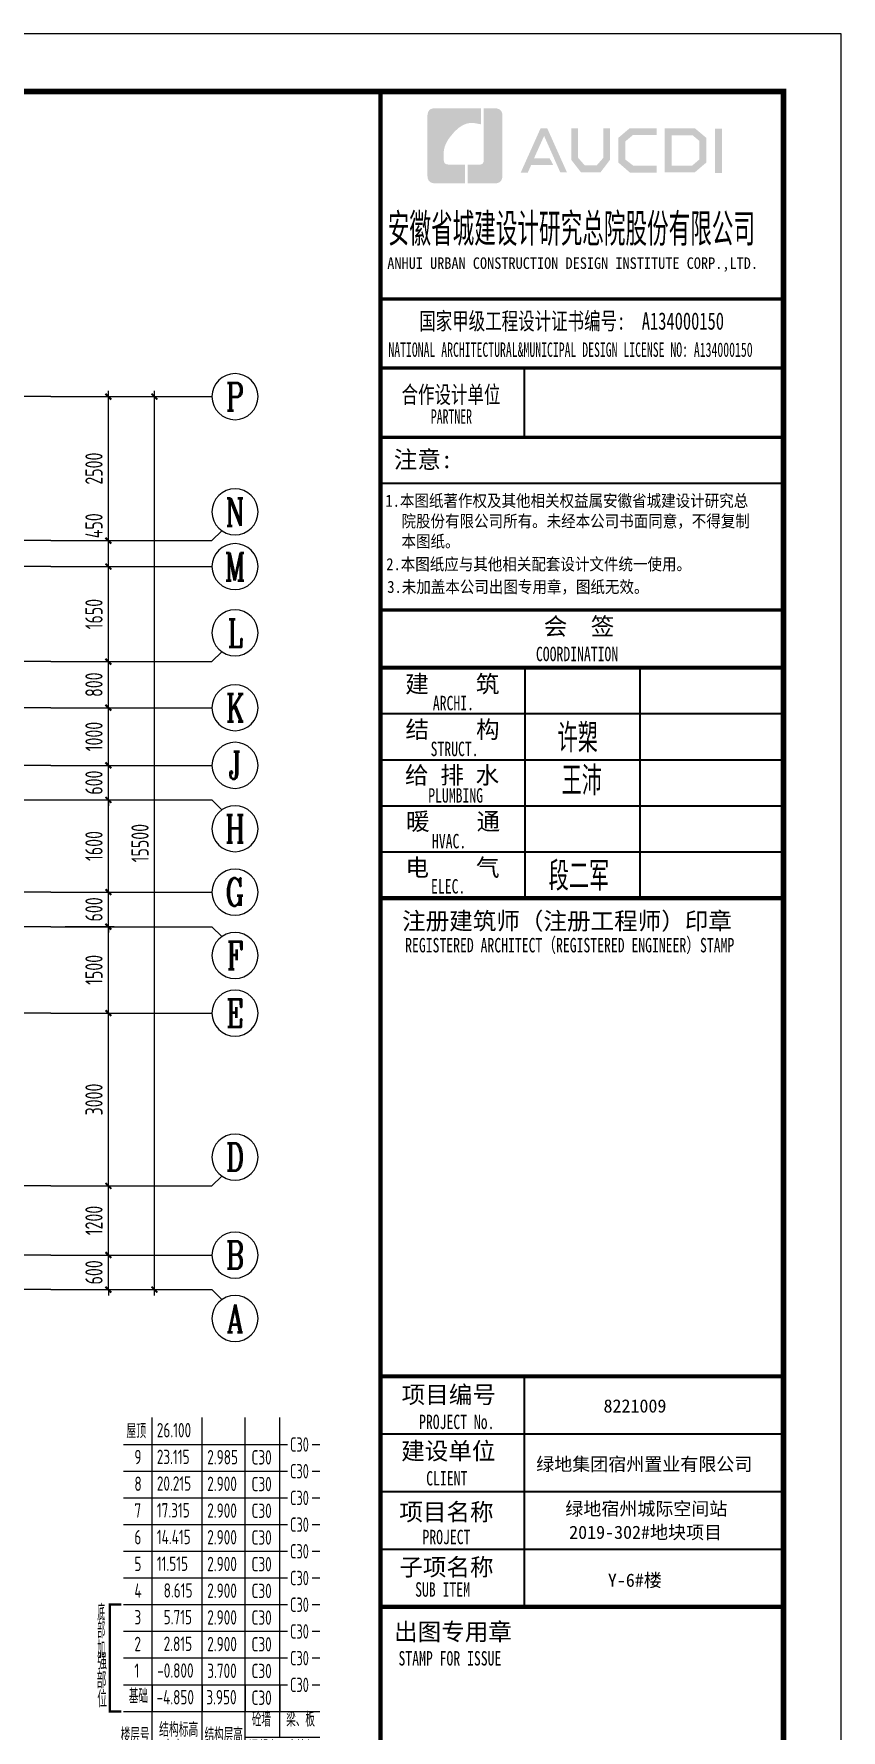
# Model space of a CAD drawing. Extents: x -1712635 to -854203, y -534641 to -21985.
# Drawn here: x -1305789 to -1291769, y -90432 to -60993 of the extents above; entities that cross this region are included whole.
import ezdxf
from ezdxf.enums import TextEntityAlignment as Align

# ---------------------------------------------------------------- set-up
doc = ezdxf.new("R2010")
doc.units = 0
doc.header["$LTSCALE"] = 1000
doc.linetypes.add('DOTE', pattern=[2.42, 2, -0.2, 0.02, -0.2])
doc.layers.get('0').update_dxf_attribs({"linetype": 'CONTINUOUS'})
doc.layers.get('Defpoints').update_dxf_attribs({"linetype": 'CONTINUOUS'})
for name, color, linetype in [('-TK', 7, 'CONTINUOUS'), ('A-AXIS', 1, 'CONTINUOUS'), ('A-DOTE', 10, 'DOTE'), ('AXIS_NUM', 7, 'CONTINUOUS'), ('S-0-TEXT', 7, 'CONTINUOUS'), ('S-B表格', 2, 'CONTINUOUS'), ('S-Y一般标注', 3, 'CONTINUOUS'), ('TEXT', 2, 'CONTINUOUS'), ('图签文字', 4, 'CONTINUOUS')]:
    doc.layers.add(name, color=color, linetype=linetype)
for name, color, linetype, lineweight in [('7549', 9, 'CONTINUOUS', 18), ('图框', 9, 'CONTINUOUS', 18), ('图签', 147, 'CONTINUOUS', 18)]:
    doc.layers.add(name, color=color, linetype=linetype, lineweight=lineweight)
doc.styles.add('HT', font='simhei.ttf')
doc.styles.add('TSSD_Axis', font='complex.shx', dxfattribs={"width": 0.7, "bigfont": 'hztxt.shx'})
doc.styles.add('TSSD_DIMENSION', font='Tssdeng.shx', dxfattribs={"width": 0.7, "bigfont": 'tssdchn.shx'})
doc.styles.add('TSSD_REIN', font='tssdeng.shx', dxfattribs={"width": 0.7, "height": 300, "bigfont": 'tssdchn.shx'})
doc.styles.add('宋体', font='', dxfattribs={"height": 50})
doc.styles.add('建筑图签-1', font='simhei.ttf', dxfattribs={"width": 0.7})
doc.styles.add('建筑图签-2', font='TXT.shx', dxfattribs={"width": 0.5, "bigfont": 'HZTXT.shx'})
doc.styles.get('宋体').set_extended_font_data('SimSun')
doc.dimstyles.new('TSSD_100_100', dxfattribs={"dimtxt": 300, "dimasz": 100, "dimexe": 100, "dimexo": 250, "dimgap": 100, "dimtad": 1, "dimdec": 0, "dimzin": 0, "dimdsep": 46, "dimtxsty": 'TSSD_DIMENSION', "dimblk": 'ARCHTICK', "dimcen": 0, "dimdle": 100, "dimclrt": 7, "dimadec": 0, "dimazin": 0, "dimtfac": 1, "dimtdec": 0, "dimtix": 1, "dimtmove": 2, "dimatfit": 3, "dimldrblk": 'ARCHTICK', "dimfxl": 0, "dimtolj": 1, "dimtzin": 0, "dimarcsym": 0})

# ---------------------------------------------------------------- blocks, each defined once
blk = doc.blocks.new('B20200424131938')
at = {"layer": '7549', "const_width": 40}
blk.add_lwpolyline([(417, 3688), (217, 3688), (217, 1834), (417, 1834)], dxfattribs=at)
at = {"layer": 'S-0-TEXT'}
blk.add_lwpolyline([(1641, 0, 27, 27, 0), (2658, 0, 0, 0, 0)], format="xyseb", dxfattribs=at)
at = {"layer": 'S-B表格'}
for p, q in [((952, 1021), (952, 6932)), ((1817, 1021), (1817, 6932)), ((2567, 1021), (2567, 6932)), ((3167, 1385), (3167, 6932)), ((452, 6469), (3167, 6469)), ((452, 6469), (3167, 6469)), ((3167, 6469), (3298, 6469)), ((3167, 6469), (3298, 6469)), ((3167, 6469), (3298, 6469)), ((3731, 6469), (3862, 6469)), ((3731, 6469), (3862, 6469)), ((3731, 6469), (3862, 6469)), ((452, 6005), (3167, 6005)), ((452, 6005), (3167, 6005)), ((3167, 6005), (3298, 6005)), ((3167, 6005), (3298, 6005)), ((3167, 6005), (3298, 6005)), ((3731, 6005), (3862, 6005)), ((3731, 6005), (3862, 6005)), ((3731, 6005), (3862, 6005)), ((452, 5542), (3167, 5542)), ((452, 5542), (3167, 5542)), ((3167, 5542), (3298, 5542)), ((3167, 5542), (3298, 5542)), ((3167, 5542), (3298, 5542)), ((3731, 5542), (3862, 5542)), ((3731, 5542), (3862, 5542)), ((3731, 5542), (3862, 5542)), ((452, 5078), (3167, 5078)), ((452, 5078), (3167, 5078)), ((3167, 5078), (3298, 5078)), ((3167, 5078), (3298, 5078)), ((3167, 5078), (3298, 5078)), ((3731, 5078), (3862, 5078)), ((3731, 5078), (3862, 5078)), ((3731, 5078), (3862, 5078)), ((452, 4615), (3167, 4615)), ((3167, 4615), (3298, 4615)), ((3731, 4615), (3862, 4615)), ((452, 4151), (3167, 4151)), ((3167, 4151), (3298, 4151)), ((3731, 4151), (3862, 4151)), ((452, 3688), (3167, 3688)), ((3167, 3688), (3298, 3688)), ((3731, 3688), (3862, 3688)), ((452, 3224), (3167, 3224)), ((3167, 3224), (3298, 3224)), ((3731, 3224), (3862, 3224)), ((452, 2761), (3167, 2761)), ((3167, 2761), (3298, 2761)), ((3731, 2761), (3862, 2761)), ((452, 2297), (3167, 2297)), ((3167, 2297), (3298, 2297)), ((3731, 2297), (3862, 2297)), ((452, 1834), (3167, 1834)), ((452, 1834), (3862, 1834)), ((452, 1834), (2854, 1834)), ((452, 1834), (2854, 1834)), ((2567, 1385), (3862, 1385)), ((452, 1021), (3862, 1021))]:
    blk.add_line(p, q, dxfattribs=at)
at = {"style": 'TSSD_REIN'}
for s, width, p, p2 in [('底', 0.535575, (-3, 3408), (134, 3408)), ('部', 0.530918, (-3, 3100), (134, 3100)), ('加', 0.526341, (-3, 2774), (134, 2774))]:
    blk.add_text(s, height=285, dxfattribs=dict(at, width=width)).set_placement(p, p2, align=Align.FIT)
for s, height, width, p in [('强', 285, 0.535575, (-3, 2477)), ('部', 285, 0.535575, (-13, 2146)), ('位', 285, 0.535575, (-3, 1820)), ('砼墙', 250, 0.7, (2681, 1495)), ('梁、板', 250, 0.7, (3279, 1495))]:
    blk.add_text(s, height=height, dxfattribs=dict(at, width=width)).set_placement(p, align=Align.BOTTOM_LEFT)
for s, width, p in [('楼层号', 0.7, (405, 1299)), ('结构标高', 0.65, (1070, 1392)), ('结构层高', 0.7, (1860, 1299)), ('(H)', 0.65, (1188, 1086)), ('混凝土强度等级', 0.7, (2629, 1080))]:
    blk.add_text(s, height=250, dxfattribs=dict(at, width=width)).set_placement(p)
at = {"layer": 'S-0-TEXT', "style": 'TSSD_REIN', "width": 0.7}
blk.add_text('层高表', height=360, dxfattribs=at).set_placement((1790, 90))
at = {"layer": 'S-B表格', "style": 'TSSD_REIN'}
for s, width, p in [('屋顶', 0.65, (503, 6575)), ('26.100', 0.7, (1031, 6590)), ('C30', 0.65, (3345, 6341)), ('9', 0.7, (642, 6123)), ('23.115', 0.7, (1031, 6126)), ('2.985', 0.7, (1907, 6121)), ('C30', 0.7, (2675, 6118)), ('8', 0.7, (642, 5660)), ('20.215', 0.7, (1031, 5663)), ('2.900', 0.7, (1907, 5658)), ('C30', 0.7, (2675, 5654)), ('C30', 0.65, (3345, 5877)), ('C30', 0.65, (3345, 5414)), ('7', 0.7, (642, 5196)), ('17.315', 0.7, (1031, 5199)), ('2.900', 0.7, (1907, 5194)), ('C30', 0.7, (2675, 5191)), ('C30', 0.65, (3345, 4950)), ('6', 0.7, (642, 4733)), ('14.415', 0.7, (1031, 4736)), ('2.900', 0.7, (1907, 4731)), ('C30', 0.7, (2675, 4727)), ('C30', 0.65, (3345, 4487)), ('5', 0.7, (642, 4269)), ('11.515', 0.7, (1031, 4272)), ('2.900', 0.7, (1907, 4267)), ('C30', 0.7, (2675, 4264)), ('C30', 0.65, (3345, 4023)), ('4', 0.7, (642, 3806)), ('8.615', 0.7, (1150, 3809)), ('2.900', 0.7, (1907, 3804)), ('C30', 0.7, (2675, 3800)), ('3', 0.7, (642, 3342)), ('5.715', 0.7, (1150, 3345)), ('2.900', 0.7, (1907, 3340)), ('C30', 0.7, (2675, 3337)), ('C30', 0.65, (3345, 3560)), ('C30', 0.65, (3345, 3096)), ('2', 0.7, (642, 2879)), ('2.815', 0.7, (1150, 2882)), ('2.900', 0.7, (1907, 2877)), ('C30', 0.7, (2675, 2873)), ('1', 0.7, (642, 2415)), ('-0.800', 0.7, (1038, 2418)), ('3.700', 0.7, (1907, 2413)), ('C30', 0.7, (2675, 2410)), ('C30', 0.65, (3345, 2633)), ('C30', 0.65, (3345, 2169)), ('基础', 0.7, (545, 1974)), ('-4.850', 0.7, (1026, 1955)), ('3.950', 0.7, (1891, 1955)), ('C30', 0.7, (2675, 1946))]:
    blk.add_text(s, height=250, dxfattribs=dict(at, width=width)).set_placement(p)
at = {"layer": 'TEXT', "style": 'TSSD_REIN', "width": 0.65}
blk.add_text('注：连梁(LLx，LLkx)砼强度同剪力墙', height=250, dxfattribs=at).set_placement((443, 627))
blk = doc.blocks.new('院标1')
h = blk.add_hatch(color=150)
h.dxf.hatch_style = 1
edge = h.paths.add_edge_path()
edge.add_spline(control_points=[(116373, 648379), (116379, 648379), (116382, 648379), (116391, 648379), (116391, 648379), (116391, 648379), (116616, 648379), (116616, 648379), (116616, 648379), (116616, 648379), (116616, 648054), (116616, 648054), (116616, 648054), (116616, 648054), (116108, 648054), (116108, 648054), (116108, 648054), (116028, 648054), (115963, 648111), (115963, 648199), (115963, 648199), (115963, 648199), (115963, 649215), (115963, 649215), (115963, 649215), (115963, 649295), (116018, 649360), (116108, 649360), (116108, 649360), (116108, 649360), (116897, 649360), (116897, 649360), (116897, 649360), (116897, 649360), (116897, 649080), (116897, 649080), (116897, 649080), (116897, 649080), (116566, 649140), (116356, 648859), (116356, 648859), (116245, 648719), (116240, 648545), (116247, 648466), (116247, 648466), (116254, 648386), (116247, 648466), (116247, 648466), (116247, 648466), (116247, 648466), (116258, 648374), (116373, 648379)], knot_values=[0, 0, 0, 0, 0.071429, 0.071429, 0.071429, 0.107143, 0.142857, 0.142857, 0.142857, 0.178571, 0.214286, 0.214286, 0.214286, 0.25, 0.285714, 0.285714, 0.285714, 0.321429, 0.357143, 0.357143, 0.357143, 0.392857, 0.428571, 0.428571, 0.428571, 0.464286, 0.5, 0.5, 0.5, 0.535714, 0.571429, 0.571429, 0.571429, 0.607143, 0.642857, 0.642857, 0.642857, 0.678571, 0.714286, 0.714286, 0.714286, 0.75, 0.785714, 0.785714, 0.785714, 0.821429, 0.857143, 0.857143, 0.857143, 0.928571, 1, 1, 1, 1], degree=3, periodic=0)
h = blk.add_hatch(color=150)
h.dxf.hatch_style = 1
edge = h.paths.add_edge_path()
edge.add_spline(control_points=[(117268, 649215), (117268, 649215), (117268, 648199), (117268, 648199), (117268, 648199), (117268, 648114), (117212, 648054), (117123, 648054), (117123, 648054), (117123, 648054), (116663, 648054), (116663, 648054), (116663, 648054), (116663, 648054), (116663, 648379), (116663, 648379), (116663, 648379), (116663, 648379), (116865, 648379), (116865, 648379), (116865, 648379), (116907, 648379), (116941, 648413), (116941, 648455), (116941, 648455), (116941, 648455), (116941, 649360), (116941, 649360), (116941, 649360), (116941, 649360), (117123, 649360), (117123, 649360), (117123, 649360), (117204, 649360), (117268, 649306), (117268, 649215)], knot_values=[0, 0, 0, 0, 0.1, 0.1, 0.1, 0.15, 0.2, 0.2, 0.2, 0.25, 0.3, 0.3, 0.3, 0.35, 0.4, 0.4, 0.4, 0.45, 0.5, 0.5, 0.5, 0.55, 0.6, 0.6, 0.6, 0.65, 0.7, 0.7, 0.7, 0.75, 0.8, 0.8, 0.8, 0.9, 1, 1, 1, 1], degree=3, periodic=0)
blk = doc.blocks.new('A1')
at = {"layer": '图框'}
h = blk.add_hatch(color=256, dxfattribs=at)
h.paths.add_polyline_path([(81908, 57758), (82034, 57758), (82034, 56988), (81908, 56988)])
h.paths.add_polyline_path([(81156, 57642), (81156, 57116), (81516, 57116), (81640, 57223), (81640, 57541), (81520, 57642)], flags=16)
h.paths.add_polyline_path([(81038, 57760), (81038, 56998), (81560, 56998), (81759, 57168), (81759, 57596), (81563, 57760)])
h.paths.add_polyline_path([(80895, 57764), (80895, 57648), (80488, 57648), (80355, 57537), (80355, 57218), (80488, 57115), (80897, 57115), (80897, 56993), (80433, 56993), (80231, 57168), (80231, 57596), (80429, 57764)])
h.paths.add_polyline_path([(79412, 57762), (79532, 57762), (79532, 57251), (79646, 57120), (79857, 57120), (79971, 57251), (79971, 57762), (80085, 57762), (80085, 57214), (79921, 56997), (79583, 56997), (79412, 57216)])
h.paths.add_polyline_path([(78880, 57760), (78997, 57760), (79339, 56996), (79223, 56996), (78942, 57630), (78767, 57242), (79038, 57242), (79099, 57127), (78718, 57127), (78659, 56994), (78536, 56994)])
blk.add_lwpolyline([(0, 59400), (0, 0), (84100, 0), (84100, 59400)], close=True)
at = {"const_width": 100}
blk.add_lwpolyline([(2500, 58400), (2500, 1000), (83100, 1000), (83100, 58400)], close=True, dxfattribs=at)
at = {"layer": '图框'}
for p, q in [((76100, 54800), (83100, 54800)), ((76100, 54800), (83100, 54800)), ((76100, 53600), (83100, 53600))]:
    blk.add_line(p, q, dxfattribs=at)
for points, const_width in [([(76100, 1000), (76100, 58400)], 70), ([(76100, 54800), (83100, 54800)], 60), ([(76100, 53600), (83100, 53600)], 60), ([(76100, 53600), (83100, 53600)], 60), ([(78600, 53600), (78600, 52400)], 35), ([(76100, 52400), (83100, 52400)], 60), ([(76100, 52400), (83100, 52400)], 60), ([(76100, 51599), (83100, 51599)], 35), ([(76108, 49400), (83108, 49400)], 60), ([(76108, 48400), (83108, 48400)], 70), ([(76108, 48400), (83108, 48400)], 70), ([(78608, 48400), (78608, 44400)], 35), ([(80608, 48400), (80608, 44400)], 35), ([(76108, 47600), (83108, 47600)], 35), ([(76108, 46800), (83108, 46800)], 35), ([(76108, 46000), (83108, 46000)], 35), ([(76108, 45200), (83108, 45200)], 35), ([(76108, 44400), (83108, 44400)], 70), ([(76100, 36100), (83100, 36100)], 70), ([(76100, 36100), (83100, 36100)], 70), ([(78600, 32100), (78600, 36100)], 35), ([(76100, 35100), (83100, 35100)], 35), ([(76100, 34100), (83100, 34100)], 35), ([(76100, 33100), (83100, 33100)], 35), ([(83100, 32100), (76100, 32100)], 70)]:
    blk.add_lwpolyline(points, dxfattribs=dict(at, const_width=const_width))
blk.add_blockref('院标1', (-39049, -591249))
for s, height, style, width, p in [('ANHUI URBAN CONSTRUCTION DESIGN INSTITUTE CORP.,LTD.', 200, '建筑图签-1', 0.91, (76218, 55322)), ('NATIONAL ARCHITECTURAL&MUNICIPAL DESIGN LICENSE NO: A134000150', 250, '建筑图签-1', 0.6, (76237, 53795)), ('PARTNER', 250, '建筑图签-1', 0.6, (76975, 52634)), ('1.本图纸著作权及其他相关权益属安徽省城建设计研究总', 210, 'HT', 0.88, (76186, 51193)), ('院股份有限公司所有。未经本公司书面同意，不得复制', 210, 'HT', 0.88, (76465, 50839)), ('本图纸。', 210, 'HT', 0.88, (76465, 50489)), (' 2.本图纸应与其他相关配套设计文件统一使用。 ', 210, 'HT', 0.88, (76075, 50092)), ('3.未加盖本公司出图专用章，图纸无效。', 210, 'HT', 0.88, (76218, 49698)), ('COORDINATION', 250, '建筑图签-1', 0.7, (78800, 48513)), ('ARCHI.', 250, '建筑图签-1', 0.7, (77009, 47662)), ('STRUCT.', 250, '建筑图签-1', 0.7, (76970, 46865)), ('PLUMBING', 250, '建筑图签-1', 0.7, (76929, 46058)), ('HVAC.', 250, '建筑图签-1', 0.7, (76994, 45265)), ('ELEC.', 250, '建筑图签-1', 0.7, (76978, 44480)), ('REGISTERED ARCHITECT（REGISTERED ENGINEER）STAMP', 250, '建筑图签-1', 0.7, (76529, 43459)), ('PROJECT No.', 250, '建筑图签-1', 0.7, (76770, 35185, -1799)), ('CLIENT', 250, '建筑图签-1', 0.7, (76894, 34206)), ('PROJECT', 250, '建筑图签-1', 0.7, (76829, 33187)), ('SUB ITEM', 250, '建筑图签-1', 0.7, (76702, 32276)), ('STAMP FOR ISSUE', 250, '建筑图签-1', 0.7, (76413, 31081))]:
    blk.add_text(s, height=height, dxfattribs=dict(at, style=style, width=width)).set_placement(p)
at = {"layer": '图签', "color": 2, "style": '宋体'}
for s, height, p in [('8221009', 229.3, (79974, 35472)), ('绿地集团宿州置业有限公司', 229.34, (78805, 34462)), ('绿地宿州城际空间站', 229.3, (79310, 33688)), ('2019-302#地块项目', 229.34, (79377, 33279)), ('Y-6#楼', 229.3, (80049, 32448))]:
    blk.add_text(s, height=height, dxfattribs=at).set_placement(p)
at = {"layer": '图签文字', "color": 7, "style": '建筑图签-1'}
for s, height, width, p in [('安徽省城建设计研究总院股份有限公司', 500, 0.55, (76228, 55777)), ('国家甲级工程设计证书编号:  A134000150', 300, 0.7, (76772, 54267)), ('合作设计单位', 300, 0.7, (76465, 52990))]:
    blk.add_text(s, height=height, dxfattribs=dict(at, width=width)).set_placement(p)
for s, p in [('注意:', (76331, 51863)), ('会  签', (78935, 48968)), ('建    筑', (76530, 47967)), ('结    构', (76534, 47179)), ('给 排 水', (76525, 46385)), ('暖    通', (76543, 45582)), ('电    气', (76533, 44782)), ('注册建筑师（注册工程师）印章', (76475, 43854)), ('项目编号', (76468, 35632)), ('建设单位', (76460, 34655)), ('项目名称', (76427, 33597)), ('子项名称', (76427, 32640)), ('出图专用章', (76336, 31518))]:
    blk.add_text(s, height=300, dxfattribs=at).set_placement(p)
at = {"layer": '图签文字', "color": 1, "style": '建筑图签-2', "width": 0.7}
for s, p in [('许槊', (79175, 46928)), ('王沛', (79246, 46187)), ('段二军', (79021, 44532))]:
    blk.add_text(s, height=500, dxfattribs=at).set_placement(p)
blk = doc.blocks.new('ts_axno')
at = {"color": 0, "linetype": 'ByBlock', "lineweight": -2}
blk.add_circle((0, 0), 0.5, dxfattribs=at)
at = {"color": 0, "linetype": 'ByBlock', "lineweight": -2, "style": 'TSSD_Axis', "width": 0.7}
blk.add_attdef('A', text='', height=0.6, dxfattribs=at).set_placement((0, 0), align=Align.MIDDLE_CENTER)
blk = doc.blocks.new('_ArchTick')
at = {"color": 0, "const_width": 0.35}
blk.add_lwpolyline([(-0.5, -0.5), (0.5, 0.5)], dxfattribs=at)
blk = doc.blocks.new('*D768')
at = {"layer": 'Defpoints', "color": 0}
for p in [(-1309510, -84258), (-1308510, -84258), (-1309510, -84858)]:
    blk.add_point(p, dxfattribs=at)
at = {"layer": 'S-Y一般标注', "color": 0, "lineweight": -2}
for p, q in [((-1308510, -84258), (-1308510, -84158)), ((-1309260, -84258), (-1308410, -84258)), ((-1308510, -84858), (-1308510, -84258)), ((-1309260, -84858), (-1308410, -84858)), ((-1308510, -84858), (-1308510, -84958))]:
    blk.add_line(p, q, dxfattribs=at)
at = {"layer": 'S-Y一般标注', "color": 0, "lineweight": -2, "xscale": 100, "yscale": 100, "zscale": 100}
for p, rotation in [((-1308510, -84258), 270), ((-1308510, -84858), 90)]:
    blk.add_blockref('_ArchTick', p, dxfattribs=dict(at, rotation=rotation))
at = {"layer": 'S-Y一般标注', "color": 7, "insert": (-1308760, -84558), "char_height": 300, "attachment_point": 5, "rotation": 90, "style": 'TSSD_DIMENSION'}
blk.add_mtext('\\A1;600', dxfattribs=at)
blk = doc.blocks.new('*D769')
at = {"layer": 'Defpoints', "color": 0}
for p in [(-1309510, -78558), (-1308510, -78558), (-1309510, -80058)]:
    blk.add_point(p, dxfattribs=at)
at = {"layer": 'S-Y一般标注', "color": 0, "lineweight": -2}
for p, q in [((-1309260, -78558), (-1308410, -78558)), ((-1308510, -80158), (-1308510, -78458)), ((-1309260, -80058), (-1308410, -80058))]:
    blk.add_line(p, q, dxfattribs=at)
at = {"layer": 'S-Y一般标注', "color": 0, "lineweight": -2, "xscale": 100, "yscale": 100, "zscale": 100}
for p, rotation in [((-1308510, -78558), 90), ((-1308510, -80058), 270)]:
    blk.add_blockref('_ArchTick', p, dxfattribs=dict(at, rotation=rotation))
at = {"layer": 'S-Y一般标注', "color": 7, "insert": (-1308760, -79308), "char_height": 300, "attachment_point": 5, "rotation": 90, "style": 'TSSD_DIMENSION'}
blk.add_mtext('\\A1;1500', dxfattribs=at)
blk = doc.blocks.new('*D770')
at = {"layer": 'Defpoints', "color": 0}
for p in [(-1309510, -77958), (-1308510, -77958), (-1309510, -78558)]:
    blk.add_point(p, dxfattribs=at)
at = {"layer": 'S-Y一般标注', "color": 0, "lineweight": -2}
for p, q in [((-1309260, -77958), (-1308410, -77958)), ((-1308510, -77958), (-1308510, -77858)), ((-1308510, -78558), (-1308510, -77958)), ((-1309260, -78558), (-1308410, -78558)), ((-1308510, -78558), (-1308510, -78658))]:
    blk.add_line(p, q, dxfattribs=at)
at = {"layer": 'S-Y一般标注', "color": 0, "lineweight": -2, "xscale": 100, "yscale": 100, "zscale": 100}
for p, rotation in [((-1308510, -77958), 270), ((-1308510, -78558), 90)]:
    blk.add_blockref('_ArchTick', p, dxfattribs=dict(at, rotation=rotation))
at = {"layer": 'S-Y一般标注', "color": 7, "insert": (-1308760, -78258), "char_height": 300, "attachment_point": 5, "rotation": 90, "style": 'TSSD_DIMENSION'}
blk.add_mtext('\\A1;600', dxfattribs=at)
blk = doc.blocks.new('*D771')
at = {"layer": 'Defpoints', "color": 0}
for p in [(-1309510, -76358), (-1308510, -76358), (-1309510, -77958)]:
    blk.add_point(p, dxfattribs=at)
at = {"layer": 'S-Y一般标注', "color": 0, "lineweight": -2}
for p, q in [((-1309260, -76358), (-1308410, -76358)), ((-1308510, -78058), (-1308510, -76258)), ((-1309260, -77958), (-1308410, -77958))]:
    blk.add_line(p, q, dxfattribs=at)
at = {"layer": 'S-Y一般标注', "color": 0, "lineweight": -2, "xscale": 100, "yscale": 100, "zscale": 100}
for p, rotation in [((-1308510, -76358), 90), ((-1308510, -77958), 270)]:
    blk.add_blockref('_ArchTick', p, dxfattribs=dict(at, rotation=rotation))
at = {"layer": 'S-Y一般标注', "color": 7, "insert": (-1308760, -77158), "char_height": 300, "attachment_point": 5, "rotation": 90, "style": 'TSSD_DIMENSION'}
blk.add_mtext('\\A1;1600', dxfattribs=at)
blk = doc.blocks.new('*D772')
at = {"layer": 'Defpoints', "color": 0}
for p in [(-1309510, -75758), (-1308510, -75758), (-1309510, -76358)]:
    blk.add_point(p, dxfattribs=at)
at = {"layer": 'S-Y一般标注', "color": 0, "lineweight": -2}
for p, q in [((-1308510, -75758), (-1308510, -75658)), ((-1309260, -75758), (-1308410, -75758)), ((-1308510, -76358), (-1308510, -75758)), ((-1309260, -76358), (-1308410, -76358)), ((-1308510, -76358), (-1308510, -76458))]:
    blk.add_line(p, q, dxfattribs=at)
at = {"layer": 'S-Y一般标注', "color": 0, "lineweight": -2, "xscale": 100, "yscale": 100, "zscale": 100}
for p, rotation in [((-1308510, -75758), 270), ((-1308510, -76358), 90)]:
    blk.add_blockref('_ArchTick', p, dxfattribs=dict(at, rotation=rotation))
at = {"layer": 'S-Y一般标注', "color": 7, "insert": (-1308760, -76058), "char_height": 300, "attachment_point": 5, "rotation": 90, "style": 'TSSD_DIMENSION'}
blk.add_mtext('\\A1;600', dxfattribs=at)
blk = doc.blocks.new('*D773')
at = {"layer": 'Defpoints', "color": 0}
for p in [(-1309510, -74758), (-1308510, -74758), (-1309510, -75758)]:
    blk.add_point(p, dxfattribs=at)
at = {"layer": 'S-Y一般标注', "color": 0, "lineweight": -2}
for p, q in [((-1309260, -74758), (-1308410, -74758)), ((-1308510, -75858), (-1308510, -74658)), ((-1309260, -75758), (-1308410, -75758))]:
    blk.add_line(p, q, dxfattribs=at)
at = {"layer": 'S-Y一般标注', "color": 0, "lineweight": -2, "xscale": 100, "yscale": 100, "zscale": 100}
for p, rotation in [((-1308510, -74758), 90), ((-1308510, -75758), 270)]:
    blk.add_blockref('_ArchTick', p, dxfattribs=dict(at, rotation=rotation))
at = {"layer": 'S-Y一般标注', "color": 7, "insert": (-1308760, -75258), "char_height": 300, "attachment_point": 5, "rotation": 90, "style": 'TSSD_DIMENSION'}
blk.add_mtext('\\A1;1000', dxfattribs=at)
blk = doc.blocks.new('*D774')
at = {"layer": 'Defpoints', "color": 0}
for p in [(-1309510, -69358), (-1307710, -69358), (-1309510, -84858)]:
    blk.add_point(p, dxfattribs=at)
at = {"layer": 'S-Y一般标注', "color": 0, "lineweight": -2}
for p, q in [((-1309260, -69358), (-1307610, -69358)), ((-1307710, -84958), (-1307710, -69258)), ((-1309260, -84858), (-1307610, -84858))]:
    blk.add_line(p, q, dxfattribs=at)
at = {"layer": 'S-Y一般标注', "color": 0, "lineweight": -2, "xscale": 100, "yscale": 100, "zscale": 100}
for p, rotation in [((-1307710, -69358), 90), ((-1307710, -84858), 270)]:
    blk.add_blockref('_ArchTick', p, dxfattribs=dict(at, rotation=rotation))
at = {"layer": 'S-Y一般标注', "color": 7, "insert": (-1307960, -77108), "char_height": 300, "attachment_point": 5, "rotation": 90, "style": 'TSSD_DIMENSION'}
blk.add_mtext('\\A1;15500', dxfattribs=at)
blk = doc.blocks.new('*D775')
at = {"layer": 'Defpoints', "color": 0}
for p in [(-1309510, -73958), (-1308510, -73958), (-1309510, -74758)]:
    blk.add_point(p, dxfattribs=at)
at = {"layer": 'S-Y一般标注', "color": 0, "lineweight": -2}
for p, q in [((-1308510, -74858), (-1308510, -73858)), ((-1309260, -73958), (-1308410, -73958)), ((-1309260, -74758), (-1308410, -74758))]:
    blk.add_line(p, q, dxfattribs=at)
at = {"layer": 'S-Y一般标注', "color": 0, "lineweight": -2, "xscale": 100, "yscale": 100, "zscale": 100}
for p, rotation in [((-1308510, -73958), 90), ((-1308510, -74758), 270)]:
    blk.add_blockref('_ArchTick', p, dxfattribs=dict(at, rotation=rotation))
at = {"layer": 'S-Y一般标注', "color": 7, "insert": (-1308760, -74358), "char_height": 300, "attachment_point": 5, "rotation": 90, "style": 'TSSD_DIMENSION'}
blk.add_mtext('\\A1;800', dxfattribs=at)
blk = doc.blocks.new('*D776')
at = {"layer": 'Defpoints', "color": 0}
for p in [(-1309510, -71858), (-1308510, -71858), (-1309510, -72308)]:
    blk.add_point(p, dxfattribs=at)
at = {"layer": 'S-Y一般标注', "color": 0, "lineweight": -2}
for p, q in [((-1308510, -72408), (-1308510, -71758)), ((-1309260, -71858), (-1308410, -71858)), ((-1309260, -72308), (-1308410, -72308))]:
    blk.add_line(p, q, dxfattribs=at)
at = {"layer": 'S-Y一般标注', "color": 0, "lineweight": -2, "xscale": 100, "yscale": 100, "zscale": 100}
for p, rotation in [((-1308510, -71858), 90), ((-1308510, -72308), 270)]:
    blk.add_blockref('_ArchTick', p, dxfattribs=dict(at, rotation=rotation))
at = {"layer": 'S-Y一般标注', "color": 7, "insert": (-1308760, -71600), "char_height": 300, "attachment_point": 5, "rotation": 90, "style": 'TSSD_DIMENSION'}
blk.add_mtext('\\A1;450', dxfattribs=at)
blk = doc.blocks.new('*D777')
at = {"layer": 'Defpoints', "color": 0}
for p in [(-1309510, -69358), (-1308510, -69358), (-1309510, -71858)]:
    blk.add_point(p, dxfattribs=at)
at = {"layer": 'S-Y一般标注', "color": 0, "lineweight": -2}
for p, q in [((-1309260, -69358), (-1308410, -69358)), ((-1308510, -71958), (-1308510, -69258)), ((-1309260, -71858), (-1308410, -71858))]:
    blk.add_line(p, q, dxfattribs=at)
at = {"layer": 'S-Y一般标注', "color": 0, "lineweight": -2, "xscale": 100, "yscale": 100, "zscale": 100}
for p, rotation in [((-1308510, -69358), 90), ((-1308510, -71858), 270)]:
    blk.add_blockref('_ArchTick', p, dxfattribs=dict(at, rotation=rotation))
at = {"layer": 'S-Y一般标注', "color": 7, "insert": (-1308760, -70608), "char_height": 300, "attachment_point": 5, "rotation": 90, "style": 'TSSD_DIMENSION'}
blk.add_mtext('\\A1;2500', dxfattribs=at)
blk = doc.blocks.new('*D778')
at = {"layer": 'Defpoints', "color": 0}
for p in [(-1309510, -83058), (-1308510, -83058), (-1309510, -84258)]:
    blk.add_point(p, dxfattribs=at)
at = {"layer": 'S-Y一般标注', "color": 0, "lineweight": -2}
for p, q in [((-1308510, -84358), (-1308510, -82958)), ((-1309260, -83058), (-1308410, -83058)), ((-1309260, -84258), (-1308410, -84258))]:
    blk.add_line(p, q, dxfattribs=at)
at = {"layer": 'S-Y一般标注', "color": 0, "lineweight": -2, "xscale": 100, "yscale": 100, "zscale": 100}
for p, rotation in [((-1308510, -83058), 90), ((-1308510, -84258), 270)]:
    blk.add_blockref('_ArchTick', p, dxfattribs=dict(at, rotation=rotation))
at = {"layer": 'S-Y一般标注', "color": 7, "insert": (-1308760, -83658), "char_height": 300, "attachment_point": 5, "rotation": 90, "style": 'TSSD_DIMENSION'}
blk.add_mtext('\\A1;1200', dxfattribs=at)
blk = doc.blocks.new('*D779')
at = {"layer": 'Defpoints', "color": 0}
for p in [(-1309510, -80058), (-1308510, -80058), (-1309510, -83058)]:
    blk.add_point(p, dxfattribs=at)
at = {"layer": 'S-Y一般标注', "color": 0, "lineweight": -2}
for p, q in [((-1309260, -80058), (-1308410, -80058)), ((-1308510, -83158), (-1308510, -79958)), ((-1309260, -83058), (-1308410, -83058))]:
    blk.add_line(p, q, dxfattribs=at)
at = {"layer": 'S-Y一般标注', "color": 0, "lineweight": -2, "xscale": 100, "yscale": 100, "zscale": 100}
for p, rotation in [((-1308510, -80058), 90), ((-1308510, -83058), 270)]:
    blk.add_blockref('_ArchTick', p, dxfattribs=dict(at, rotation=rotation))
at = {"layer": 'S-Y一般标注', "color": 7, "insert": (-1308760, -81558), "char_height": 300, "attachment_point": 5, "rotation": 90, "style": 'TSSD_DIMENSION'}
blk.add_mtext('\\A1;3000', dxfattribs=at)
blk = doc.blocks.new('*D780')
at = {"layer": 'Defpoints', "color": 0}
for p in [(-1309510, -72308), (-1308510, -72308), (-1309510, -73958)]:
    blk.add_point(p, dxfattribs=at)
at = {"layer": 'S-Y一般标注', "color": 0, "lineweight": -2}
for p, q in [((-1309260, -72308), (-1308410, -72308)), ((-1308510, -74058), (-1308510, -72208)), ((-1309260, -73958), (-1308410, -73958))]:
    blk.add_line(p, q, dxfattribs=at)
at = {"layer": 'S-Y一般标注', "color": 0, "lineweight": -2, "xscale": 100, "yscale": 100, "zscale": 100}
for p, rotation in [((-1308510, -72308), 90), ((-1308510, -73958), 270)]:
    blk.add_blockref('_ArchTick', p, dxfattribs=dict(at, rotation=rotation))
at = {"layer": 'S-Y一般标注', "color": 7, "insert": (-1308760, -73133), "char_height": 300, "attachment_point": 5, "rotation": 90, "style": 'TSSD_DIMENSION'}
blk.add_mtext('\\A1;1650', dxfattribs=at)
blk = doc.blocks.new('20210825.17464595')
at = {"layer": 'A-AXIS'}
for p, q in [((57823.9, 21100), (60623.9, 21100)), ((57823.9, 18600), (60623.9, 18600)), ((60623.9, 18600), (60795.5, 18771.7)), ((57823.9, 18150), (60623.9, 18150)), ((57823.9, 16500), (60623.9, 16500)), ((60623.9, 16500), (60795.5, 16671.7)), ((57823.9, 15700), (60623.9, 15700)), ((57823.9, 14700), (60623.9, 14700)), ((57823.9, 14100.3), (60623.9, 14100.3)), ((60623.9, 14100.3), (60795.5, 13928.7)), ((57823.9, 12500), (60623.9, 12500)), ((57823.9, 11900), (60623.9, 11900)), ((60623.9, 11900), (60795.5, 11728.4)), ((57823.9, 10400), (60623.9, 10400)), ((57823.9, 7400), (60623.9, 7400)), ((60623.9, 7400), (60795.5, 7571.7)), ((57823.9, 6200), (60623.9, 6200)), ((57823.9, 5600), (60623.9, 5600)), ((60623.9, 5600), (60795.5, 5428.4))]:
    blk.add_line(p, q, dxfattribs=at)
at = {"layer": 'A-DOTE'}
for p, q in [((57823.9, 21100), (3600, 21100)), ((57823.9, 18600), (3600, 18600)), ((57823.9, 18150), (3600, 18150)), ((57823.9, 16500), (3600, 16500)), ((57823.9, 15700), (3600, 15700)), ((57823.9, 14700), (3600, 14700)), ((3600, 14100.3), (57823.9, 14100.3)), ((57823.9, 12500), (3600, 12500)), ((57823.9, 11900), (3600, 11900)), ((57823.9, 10400), (3600, 10400)), ((57823.9, 7400), (3600, 7400)), ((57823.9, 6200), (3600, 6200)), ((57823.9, 5600), (3600, 5600))]:
    blk.add_line(p, q, dxfattribs=at)
at = {"layer": 'A-AXIS'}
ref = blk.add_blockref('ts_axno', (61023.9, 21100), dxfattribs=dict(at, xscale=-800, yscale=800, zscale=800))
ref.add_attrib('G', 'P', dxfattribs={"layer": 'AXIS_NUM', "height": 480, "style": 'TSSD_Axis', "width": 0.7}).set_placement((61023.9, 21100), align=Align.MIDDLE_CENTER)
ref = blk.add_blockref('ts_axno', (61023.9, 19100), dxfattribs=dict(at, xscale=-800, yscale=800, zscale=800))
ref.add_attrib('G', 'N', dxfattribs={"layer": 'AXIS_NUM', "height": 480, "style": 'TSSD_Axis', "width": 0.7}).set_placement((61023.9, 19100), align=Align.MIDDLE_CENTER)
ref = blk.add_blockref('ts_axno', (61023.9, 18150), dxfattribs=dict(at, xscale=-800, yscale=800, zscale=800, rotation=359.9999999999997))
ref.add_attrib('G', 'M', dxfattribs={"layer": 'AXIS_NUM', "height": 480, "rotation": 360, "style": 'TSSD_Axis', "width": 0.7}).set_placement((61023.9, 18150), align=Align.MIDDLE_CENTER)
ref = blk.add_blockref('ts_axno', (61023.9, 17000), dxfattribs=dict(at, xscale=-800, yscale=800, zscale=800))
ref.add_attrib('G', 'L', dxfattribs={"layer": 'AXIS_NUM', "height": 480, "style": 'TSSD_Axis', "width": 0.7}).set_placement((61023.9, 17000), align=Align.MIDDLE_CENTER)
ref = blk.add_blockref('ts_axno', (61023.9, 15700), dxfattribs=dict(at, xscale=-800, yscale=800, zscale=800))
ref.add_attrib('G', 'K', dxfattribs={"layer": 'AXIS_NUM', "height": 480, "style": 'TSSD_Axis', "width": 0.7}).set_placement((61023.9, 15700), align=Align.MIDDLE_CENTER)
ref = blk.add_blockref('ts_axno', (61023.9, 14700), dxfattribs=dict(at, xscale=-800, yscale=800, zscale=800))
ref.add_attrib('G', 'J', dxfattribs={"layer": 'AXIS_NUM', "height": 480, "style": 'TSSD_Axis', "width": 0.7}).set_placement((61023.9, 14700), align=Align.MIDDLE_CENTER)
ref = blk.add_blockref('ts_axno', (61023.9, 13600.3), dxfattribs=dict(at, xscale=-800, yscale=800, zscale=800))
ref.add_attrib('C', 'H', dxfattribs={"layer": 'AXIS_NUM', "height": 480, "style": 'TSSD_Axis', "width": 0.7}).set_placement((61023.9, 13600.3), align=Align.MIDDLE_CENTER)
ref = blk.add_blockref('ts_axno', (61023.9, 12500), dxfattribs=dict(at, xscale=-800, yscale=800, zscale=800))
ref.add_attrib('D', 'G', dxfattribs={"layer": 'AXIS_NUM', "height": 480, "style": 'TSSD_Axis', "width": 0.7}).set_placement((61023.9, 12500), align=Align.MIDDLE_CENTER)
ref = blk.add_blockref('ts_axno', (61023.9, 11400), dxfattribs=dict(at, xscale=-800, yscale=800, zscale=800))
ref.add_attrib('C', 'F', dxfattribs={"layer": 'AXIS_NUM', "height": 480, "style": 'TSSD_Axis', "width": 0.7}).set_placement((61023.9, 11400), align=Align.MIDDLE_CENTER)
ref = blk.add_blockref('ts_axno', (61023.9, 10400), dxfattribs=dict(at, xscale=-800, yscale=800, zscale=800))
ref.add_attrib('B', 'E', dxfattribs={"layer": 'AXIS_NUM', "height": 480, "style": 'TSSD_Axis', "width": 0.7}).set_placement((61023.9, 10400), align=Align.MIDDLE_CENTER)
ref = blk.add_blockref('ts_axno', (61023.9, 7900), dxfattribs=dict(at, xscale=-800, yscale=800, zscale=800, rotation=180))
ref.add_attrib('C', 'D', dxfattribs={"layer": 'AXIS_NUM', "height": 480, "style": 'TSSD_Axis', "width": 0.7}).set_placement((61023.9, 7900), align=Align.MIDDLE_CENTER)
ref = blk.add_blockref('ts_axno', (61023.9, 6200), dxfattribs=dict(at, xscale=-800, yscale=800, zscale=800))
ref.add_attrib('A', 'B', dxfattribs={"layer": 'AXIS_NUM', "height": 480, "style": 'TSSD_Axis', "width": 0.7}).set_placement((61023.9, 6200), align=Align.MIDDLE_CENTER)
ref = blk.add_blockref('ts_axno', (61023.9, 5100), dxfattribs=dict(at, xscale=-800, yscale=800, zscale=800))
ref.add_attrib('F', 'A', dxfattribs={"layer": 'AXIS_NUM', "height": 480, "style": 'TSSD_Axis', "width": 0.7}).set_placement((61023.9, 5100), align=Align.MIDDLE_CENTER)
at = {"layer": 'S-Y一般标注'}
for base, p1, p2, picture, middle in [((59623.9, 21100), (57823.9, 5600), (57823.9, 21100), '*D774', (59373.9, 13350)), ((58823.9, 21100), (57823.9, 18600), (57823.9, 21100), '*D777', (58573.9, 19850)), ((58823.9, 18150), (57823.9, 16500), (57823.9, 18150), '*D780', (58573.9, 17325)), ((58823.9, 16500), (57823.9, 15700), (57823.9, 16500), '*D775', (58573.9, 16100)), ((58823.9, 15700), (57823.9, 14700), (57823.9, 15700), '*D773', (58573.9, 15200)), ((58823.9, 14700), (57823.9, 14100.3), (57823.9, 14700), '*D772', (58573.9, 14400.2)), ((58823.9, 14100.3), (57823.9, 12500), (57823.9, 14100.3), '*D771', (58573.9, 13300.2)), ((58823.9, 12500), (57823.9, 11900), (57823.9, 12500), '*D770', (58573.9, 12200)), ((58823.9, 11900), (57823.9, 10400), (57823.9, 11900), '*D769', (58573.9, 11150)), ((58823.9, 10400), (57823.9, 7400), (57823.9, 10400), '*D779', (58573.9, 8900)), ((58823.9, 7400), (57823.9, 6200), (57823.9, 7400), '*D778', (58573.9, 6800)), ((58823.9, 6200), (57823.9, 5600), (57823.9, 6200), '*D768', (58573.9, 5900))]:
    dim = blk.add_linear_dim(base=base, p1=p1, p2=p2, angle=90, dimstyle='TSSD_100_100', dxfattribs=at)
    dim.commit()
    dim.dimension.update_dxf_attribs({"geometry": picture, "text_midpoint": middle, "insert": (1367334.3, 90458.4)})
dim = blk.add_linear_dim(base=(58823.9, 18600), p1=(57823.9, 18150), p2=(57823.9, 18600), angle=90, dimstyle='TSSD_100_100', dxfattribs=at)
dim.commit()
dim.dimension.update_dxf_attribs({"geometry": '*D776', "text_midpoint": (58573.9, 18858.1), "dimtype": 128, "insert": (1367334.3, 90458.4)})

msp = doc.modelspace()

# ---------------------------------------------------------------- linework, layer by layer
at = {"layer": 'S-B表格', "color": 6, "linetype": 'ByBlock', "ltscale": 0.5, "const_width": 30}
for points in [[(-1303733.15, -90108.07), (-1303733.15, -89644.57)], [(-1302867.51, -90108.07), (-1302867.51, -89644.57)], [(-1302117.87, -90108.07), (-1302117.87, -89644.57)], [(-1301517.87, -90108.07), (-1301517.87, -89644.57)]]:
    msp.add_lwpolyline(points, dxfattribs=at)

# ---------------------------------------------------------------- block references
at = {"layer": '-TK'}
msp.add_blockref('A1', (-1375868.9, -120392.79), dxfattribs=at)
at = {"layer": 'A-DOTE', "color": 2}
msp.add_blockref('20210825.17464595', (-1363319.65, -88388.04), dxfattribs=at)
at = {"layer": 'S-B表格'}
msp.add_blockref('B20200424131938', (-1304684.79, -91941.67), dxfattribs=at)

doc.saveas('drawing.dxf')
